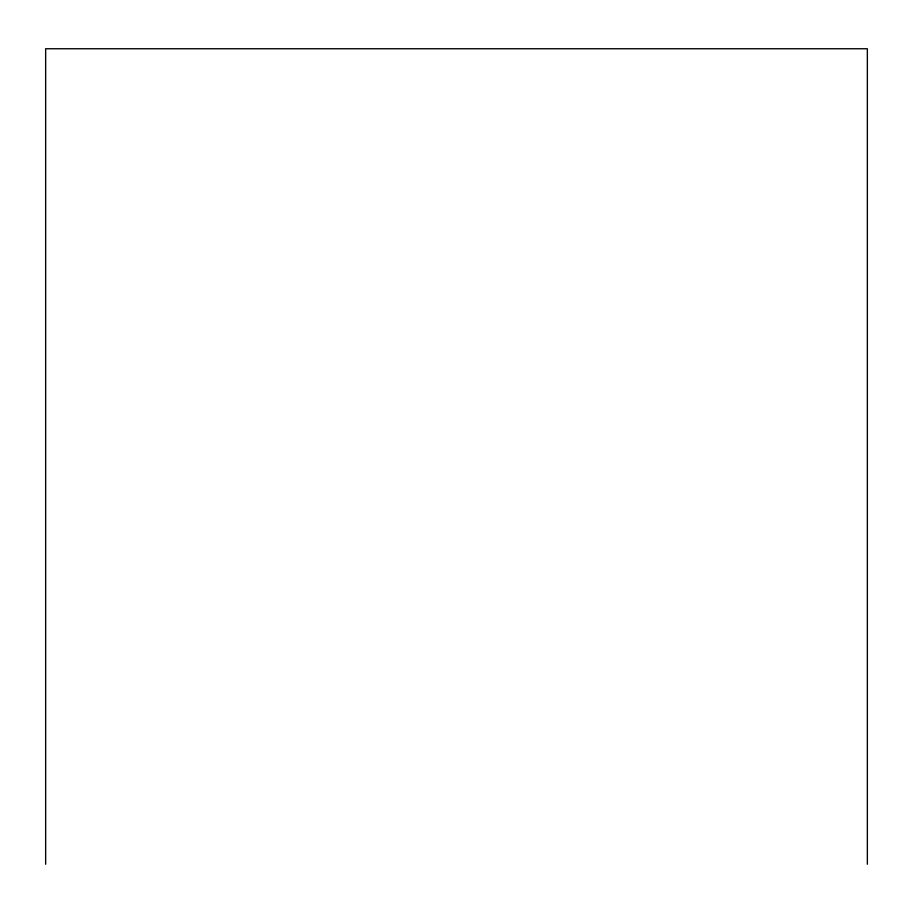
<?xml version="1.0" encoding="UTF-8"?>
<svg xmlns="http://www.w3.org/2000/svg" width="913" height="913" viewBox="0 0 913 913"><rect width="100%" height="100%" fill="white"/><g stroke="black" fill="none" stroke-linecap="round" stroke-linejoin="round"><path stroke-width="1.37" d="M867.35 864.246L867.35 48.754L45.65 48.754L45.65 864.246"/></g></svg>
